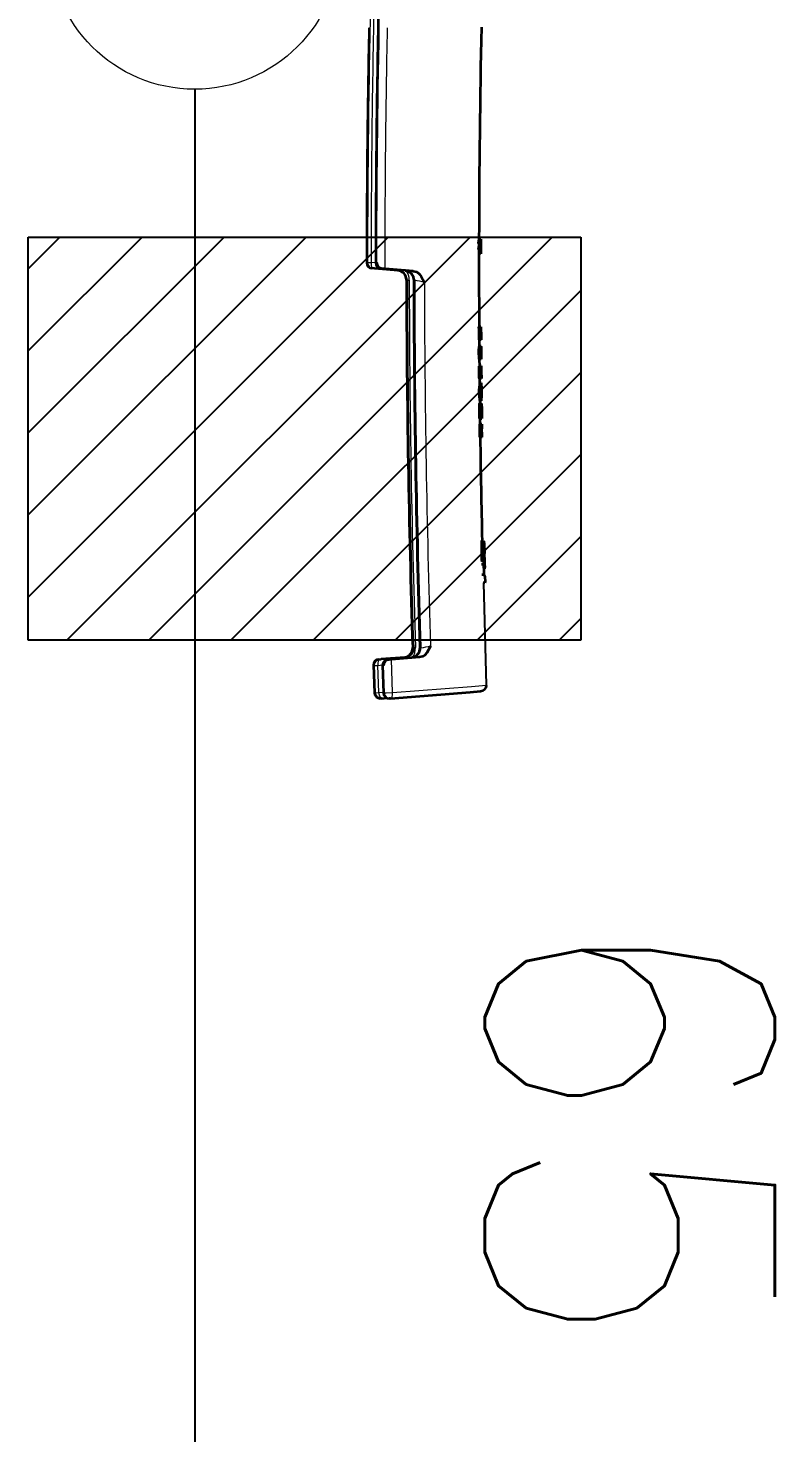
# Model space of a CAD drawing. Header units: inches. Extents: x 47316 to 59086, y 3141 to 11743.
# Drawn here: x 50968.06 to 50980.93, y 6357.86 to 6382.08 of the extents above; entities that cross this region are included whole.
import ezdxf

# ---------------------------------------------------------------- set-up
doc = ezdxf.new("R2010")
doc.units = ezdxf.units.IN
doc.header["$MEASUREMENT"] = 0
doc.styles.get("Standard").update_dxf_attribs({"font": ''})
doc.styles.get('Standard').set_extended_font_data('SimSun')
doc.linetypes.add('_VH_OTCON', pattern='A,0.0001,[7,VeSys.shx,S=0.1,R=0,X=0,Y=0],-0.4,[7,VeSys.shx,S=0.1,R=0,X=0,Y=0],-0.4,["X",Standard,S=1,R=0,X=-0.5,Y=-0.5],-0.0001,[7,VeSys.shx,S=0.1,R=0,X=0,Y=0],-0.4', length=1.2002)

msp = doc.modelspace()

# ---------------------------------------------------------------- linework, layer by layer
at = {"color": 0, "linetype": '_VH_OTCON', "ltscale": 5}
msp.add_line((50970.929, 6381.029), (50970.929, 6346.029), dxfattribs=at)
at = {"color": 0}
for p, q in [((50968.056, 6377.931), (50968.606, 6378.481)), ((50968.056, 6376.517), (50970.02, 6378.481)), ((50968.056, 6375.103), (50971.434, 6378.481)), ((50968.056, 6373.689), (50972.848, 6378.481)), ((50968.056, 6372.274), (50974.263, 6378.481)), ((50968.056, 6378.481), (50977.582, 6378.481)), ((50968.056, 6371.529), (50968.056, 6378.481)), ((50968.725, 6371.529), (50975.677, 6378.481)), ((50970.139, 6371.529), (50977.091, 6378.481)), ((50977.582, 6378.481), (50977.582, 6371.529)), ((50971.553, 6371.529), (50977.582, 6377.557)), ((50972.968, 6371.529), (50977.582, 6376.143)), ((50974.382, 6371.529), (50977.582, 6374.729)), ((50975.796, 6371.529), (50977.582, 6373.315)), ((50977.21, 6371.529), (50977.582, 6371.901)), ((50977.582, 6371.529), (50968.056, 6371.529))]:
    msp.add_line(p, q, dxfattribs=at)
at = {"color": 7, "lineweight": 35, "ltscale": 0.002498}
for p, q in [((50975.852, 6378.425), (50975.818, 6378.426)), ((50975.852, 6378.391), (50975.818, 6378.391)), ((50975.852, 6378.284), (50975.818, 6378.285)), ((50975.858, 6378.445), (50975.825, 6378.445)), ((50975.858, 6378.371), (50975.825, 6378.371)), ((50975.858, 6378.195), (50975.824, 6378.195)), ((50975.863, 6376.591), (50975.83, 6376.592)), ((50975.865, 6376.597), (50975.832, 6376.598)), ((50975.87, 6376.039), (50975.837, 6376.04)), ((50975.865, 6375.784), (50975.832, 6375.785)), ((50975.87, 6375.477), (50975.837, 6375.478)), ((50975.879, 6375.031), (50975.846, 6375.032)), ((50975.881, 6375.031), (50975.847, 6375.032)), ((50975.908, 6372.834), (50975.874, 6372.835)), ((50975.917, 6372.889), (50975.883, 6372.89)), ((50975.919, 6372.884), (50975.885, 6372.884))]:
    msp.add_line(p, q, dxfattribs=at)
at = {"color": 7, "lineweight": 35, "ltscale": 0.002499}
for p, q in [((50975.852, 6378.318), (50975.818, 6378.319)), ((50975.858, 6378.264), (50975.825, 6378.265)), ((50975.861, 6376.931), (50975.827, 6376.931)), ((50975.865, 6376.708), (50975.831, 6376.709)), ((50975.865, 6376.708), (50975.831, 6376.709)), ((50975.867, 6376.375), (50975.834, 6376.376)), ((50975.866, 6376.255), (50975.833, 6376.256)), ((50975.868, 6376.261), (50975.834, 6376.262)), ((50975.865, 6375.832), (50975.831, 6375.833)), ((50975.873, 6375.607), (50975.84, 6375.608)), ((50975.872, 6375.351), (50975.838, 6375.352)), ((50975.879, 6375.254), (50975.846, 6375.254)), ((50975.906, 6373.245), (50975.872, 6373.246)), ((50975.905, 6372.905), (50975.871, 6372.906)), ((50975.912, 6372.656), (50975.879, 6372.657)), ((50975.932, 6372.518), (50975.898, 6372.519))]:
    msp.add_line(p, q, dxfattribs=at)
at = {"color": 7, "lineweight": 35, "ltscale": 0.000103378}
for p, q in [((50975.86, 6378.445), (50975.858, 6378.445)), ((50975.859, 6378.195), (50975.858, 6378.195))]:
    msp.add_line(p, q, dxfattribs=at)
at = {"color": 7, "lineweight": 35, "ltscale": 0.001273}
for p, q in [((50975.86, 6378.398), (50975.861, 6378.381)), ((50975.861, 6378.24), (50975.86, 6378.257))]:
    msp.add_line(p, q, dxfattribs=at)
at = {"color": 7, "lineweight": 35, "ltscale": 0.001267}
for p, q in [((50975.86, 6378.364), (50975.861, 6378.347)), ((50975.861, 6378.274), (50975.86, 6378.291))]:
    msp.add_line(p, q, dxfattribs=at)
at = {"color": 7, "lineweight": 35, "ltscale": 0.01266}
msp.add_line((50975.861, 6378.445), (50975.861, 6378.274), dxfattribs=at)
at = {"color": 7, "lineweight": 13, "ltscale": 0.001048}
for p, q in [((50973.908, 6378.043), (50973.894, 6378.044)), ((50974.064, 6378.04), (50974.05, 6378.04)), ((50974.025, 6371.094), (50974.011, 6371.094)), ((50974.18, 6371.09), (50974.166, 6371.091)), ((50974.027, 6370.624), (50974.041, 6370.623)), ((50974.183, 6370.62), (50974.197, 6370.62))]:
    msp.add_line(p, q, dxfattribs=at)
at = {"color": 7, "lineweight": 35, "ltscale": 0.000262456}
msp.add_line((50973.894, 6378.044), (50973.894, 6378.04), dxfattribs=at)
at = {"color": 7, "lineweight": 13, "ltscale": 0.006073}
msp.add_line((50974.05, 6378.036), (50973.968, 6378.043), dxfattribs=at)
at = {"color": 7, "lineweight": 13, "ltscale": 0.001308}
for p, q in [((50974, 6377.943), (50973.983, 6377.943)), ((50974.16, 6377.939), (50974.142, 6377.94)), ((50974.579, 6377.74), (50974.597, 6377.74)), ((50974.704, 6377.737), (50974.722, 6377.737)), ((50974.686, 6371.403), (50974.704, 6371.403)), ((50974.828, 6371.4), (50974.811, 6371.4))]:
    msp.add_line(p, q, dxfattribs=at)
at = {"color": 7, "lineweight": 35, "ltscale": 0.003443}
msp.add_line((50974.029, 6377.939), (50973.983, 6377.943), dxfattribs=at)
at = {"color": 7, "lineweight": 13, "ltscale": 0.032467}
msp.add_line((50974.435, 6377.907), (50974, 6377.943), dxfattribs=at)
at = {"color": 7, "lineweight": 35, "ltscale": 0.030551}
msp.add_line((50974.438, 6377.905), (50974.029, 6377.939), dxfattribs=at)
at = {"color": 7, "lineweight": 35, "ltscale": 0.031085}
msp.add_line((50974.558, 6377.904), (50974.142, 6377.94), dxfattribs=at)
at = {"color": 7, "lineweight": 35, "ltscale": 0.003408}
msp.add_line((50974.16, 6377.939), (50974.205, 6377.935), dxfattribs=at)
at = {"color": 7, "lineweight": 35, "ltscale": 0.03663}
msp.add_line((50974.696, 6377.894), (50974.205, 6377.935), dxfattribs=at)
at = {"color": 7, "lineweight": 13, "ltscale": 0.000421368}
msp.add_line((50974.431, 6377.907), (50974.425, 6377.907), dxfattribs=at)
at = {"color": 7, "lineweight": 13, "ltscale": 0.000717926}
msp.add_line((50974.426, 6377.907), (50974.435, 6377.907), dxfattribs=at)
at = {"color": 7, "lineweight": 35, "ltscale": 0.000260537}
msp.add_line((50974.562, 6377.904), (50974.558, 6377.904), dxfattribs=at)
at = {"color": 7, "lineweight": 13, "ltscale": 0.000717545}
msp.add_line((50974.558, 6377.904), (50974.568, 6377.904), dxfattribs=at)
at = {"color": 7, "lineweight": 13, "ltscale": 0.009543}
msp.add_line((50974.568, 6377.904), (50974.696, 6377.894), dxfattribs=at)
at = {"color": 7, "lineweight": 35, "ltscale": 0.000119402}
msp.add_line((50975.861, 6376.931), (50975.862, 6376.931), dxfattribs=at)
at = {"color": 7, "lineweight": 35, "ltscale": 0.013135}
msp.add_line((50975.862, 6376.931), (50975.865, 6376.754), dxfattribs=at)
at = {"color": 7, "lineweight": 35, "ltscale": 0.010787}
msp.add_line((50975.864, 6376.785), (50975.863, 6376.93), dxfattribs=at)
at = {"color": 7, "lineweight": 35, "ltscale": 0.008583}
msp.add_line((50975.831, 6376.709), (50975.832, 6376.593), dxfattribs=at)
at = {"color": 7, "lineweight": 35, "ltscale": 0.003052}
for p, q in [((50975.863, 6376.591), (50975.864, 6376.55)), ((50975.867, 6376.214), (50975.866, 6376.255))]:
    msp.add_line(p, q, dxfattribs=at)
at = {"color": 7, "lineweight": 35, "ltscale": 0.002343}
msp.add_line((50975.865, 6376.754), (50975.864, 6376.785), dxfattribs=at)
at = {"color": 7, "lineweight": 35, "ltscale": 0.00577}
msp.add_line((50975.864, 6376.785), (50975.865, 6376.708), dxfattribs=at)
at = {"color": 7, "lineweight": 35, "ltscale": 0.000352466}
msp.add_line((50975.866, 6376.593), (50975.865, 6376.597), dxfattribs=at)
at = {"color": 7, "lineweight": 35, "ltscale": 0.003355}
msp.add_line((50975.866, 6376.593), (50975.866, 6376.547), dxfattribs=at)
at = {"color": 7, "lineweight": 35, "ltscale": 0.008857}
msp.add_line((50975.834, 6376.376), (50975.835, 6376.257), dxfattribs=at)
at = {"color": 7, "lineweight": 35, "ltscale": 0.004641}
msp.add_line((50975.866, 6376.485), (50975.866, 6376.547), dxfattribs=at)
at = {"color": 7, "lineweight": 35, "ltscale": 0.00404}
msp.add_line((50975.866, 6376.485), (50975.867, 6376.431), dxfattribs=at)
at = {"color": 7, "lineweight": 35, "ltscale": 0.004115}
msp.add_line((50975.867, 6376.431), (50975.867, 6376.376), dxfattribs=at)
at = {"color": 7, "lineweight": 35, "ltscale": 3.40215e-05}
for p, q in [((50975.867, 6376.417), (50975.867, 6376.416)), ((50975.87, 6376.08), (50975.87, 6376.08))]:
    msp.add_line(p, q, dxfattribs=at)
at = {"color": 7, "lineweight": 35, "ltscale": 7.32779e-05}
msp.add_line((50975.835, 6376.256), (50975.835, 6376.257), dxfattribs=at)
at = {"color": 7, "lineweight": 35, "ltscale": 0.000349835}
msp.add_line((50975.868, 6376.261), (50975.868, 6376.257), dxfattribs=at)
at = {"color": 7, "lineweight": 35, "ltscale": 0.003356}
msp.add_line((50975.868, 6376.256), (50975.869, 6376.211), dxfattribs=at)
at = {"color": 7, "lineweight": 35, "ltscale": 0.004642}
msp.add_line((50975.869, 6376.211), (50975.869, 6376.149), dxfattribs=at)
at = {"color": 7, "lineweight": 35, "ltscale": 0.004044}
msp.add_line((50975.87, 6376.095), (50975.869, 6376.149), dxfattribs=at)
at = {"color": 7, "lineweight": 35, "ltscale": 0.004109}
msp.add_line((50975.87, 6376.095), (50975.87, 6376.039), dxfattribs=at)
at = {"color": 7, "lineweight": 35, "ltscale": 0.003577}
for p, q in [((50975.832, 6375.785), (50975.831, 6375.833)), ((50975.865, 6375.784), (50975.865, 6375.832))]:
    msp.add_line(p, q, dxfattribs=at)
at = {"color": 7, "lineweight": 35, "ltscale": 0.009544}
msp.add_line((50975.837, 6376.04), (50975.838, 6375.912), dxfattribs=at)
at = {"color": 7, "lineweight": 35, "ltscale": 0.002187}
for p, q in [((50975.867, 6375.97), (50975.837, 6375.97)), ((50975.87, 6375.655), (50975.841, 6375.656))]:
    msp.add_line(p, q, dxfattribs=at)
at = {"color": 7, "lineweight": 35, "ltscale": 0.001629}
msp.add_line((50975.867, 6375.97), (50975.869, 6375.948), dxfattribs=at)
at = {"color": 7, "lineweight": 35, "ltscale": 0.003704}
msp.add_line((50975.872, 6375.911), (50975.872, 6375.861), dxfattribs=at)
at = {"color": 7, "lineweight": 35, "ltscale": 0.007869}
msp.add_line((50975.872, 6375.866), (50975.873, 6375.76), dxfattribs=at)
at = {"color": 7, "lineweight": 35, "ltscale": 0.007771}
msp.add_line((50975.84, 6375.711), (50975.841, 6375.606), dxfattribs=at)
at = {"color": 7, "lineweight": 35, "ltscale": 0.001512}
msp.add_line((50975.87, 6375.655), (50975.872, 6375.675), dxfattribs=at)
at = {"color": 7, "lineweight": 35, "ltscale": 0.003444}
msp.add_line((50975.873, 6375.756), (50975.874, 6375.71), dxfattribs=at)
at = {"color": 7, "lineweight": 35, "ltscale": 0.009356}
for p, q in [((50975.838, 6375.352), (50975.837, 6375.478)), ((50975.872, 6375.351), (50975.87, 6375.477))]:
    msp.add_line(p, q, dxfattribs=at)
at = {"color": 7, "lineweight": 35, "ltscale": 0.000472656}
msp.add_line((50975.844, 6375.352), (50975.838, 6375.352), dxfattribs=at)
at = {"color": 7, "lineweight": 35, "ltscale": 0.002188}
msp.add_line((50975.874, 6375.351), (50975.844, 6375.352), dxfattribs=at)
at = {"color": 7, "lineweight": 35, "ltscale": 0.00723}
msp.add_line((50975.844, 6375.352), (50975.846, 6375.254), dxfattribs=at)
at = {"color": 7, "lineweight": 35, "ltscale": 0.000472275}
msp.add_line((50975.878, 6375.351), (50975.872, 6375.351), dxfattribs=at)
at = {"color": 7, "lineweight": 35, "ltscale": 0.006054}
for p, q in [((50975.874, 6375.395), (50975.873, 6375.477)), ((50975.876, 6375.477), (50975.877, 6375.395))]:
    msp.add_line(p, q, dxfattribs=at)
at = {"color": 7, "lineweight": 35, "ltscale": 0.000282669}
msp.add_line((50975.876, 6375.477), (50975.873, 6375.477), dxfattribs=at)
at = {"color": 7, "lineweight": 35, "ltscale": 0.00028306}
msp.add_line((50975.874, 6375.395), (50975.877, 6375.395), dxfattribs=at)
at = {"color": 7, "lineweight": 35, "ltscale": 0.000186542}
msp.add_line((50975.874, 6375.351), (50975.876, 6375.351), dxfattribs=at)
at = {"color": 7, "lineweight": 35, "ltscale": 0.015365}
msp.add_line((50975.875, 6375.557), (50975.878, 6375.351), dxfattribs=at)
at = {"color": 7, "lineweight": 35, "ltscale": 0.000122848}
msp.add_line((50975.876, 6375.351), (50975.878, 6375.351), dxfattribs=at)
at = {"color": 7, "lineweight": 35, "ltscale": 0.005849}
msp.add_line((50975.879, 6375.254), (50975.88, 6375.175), dxfattribs=at)
at = {"color": 7, "lineweight": 35, "ltscale": 0.002422}
msp.add_line((50975.88, 6375.175), (50975.88, 6375.208), dxfattribs=at)
at = {"color": 7, "lineweight": 35, "ltscale": 0.013129}
msp.add_line((50975.881, 6375.031), (50975.88, 6375.208), dxfattribs=at)
at = {"color": 7, "lineweight": 35, "ltscale": 0.010712}
msp.add_line((50975.882, 6375.031), (50975.88, 6375.175), dxfattribs=at)
at = {"color": 7, "lineweight": 35, "ltscale": 0.000120165}
msp.add_line((50975.881, 6375.031), (50975.879, 6375.031), dxfattribs=at)
at = {"color": 7, "lineweight": 35, "ltscale": 9.0793e-05}
msp.add_line((50975.881, 6375.031), (50975.882, 6375.031), dxfattribs=at)
at = {"color": 7, "lineweight": 35, "ltscale": 0.010186}
msp.add_line((50975.918, 6373.188), (50975.921, 6373.052), dxfattribs=at)
at = {"color": 7, "lineweight": 35, "ltscale": 0.012321}
msp.add_line((50975.916, 6373.049), (50975.919, 6372.884), dxfattribs=at)
at = {"color": 7, "lineweight": 35, "ltscale": 0.002149}
msp.add_line((50975.921, 6373.052), (50975.921, 6373.023), dxfattribs=at)
at = {"color": 7, "lineweight": 35, "ltscale": 0.006904}
msp.add_line((50975.919, 6372.884), (50975.927, 6372.791), dxfattribs=at)
at = {"color": 7, "lineweight": 35, "ltscale": 0.000415289}
msp.add_line((50975.927, 6372.791), (50975.927, 6372.785), dxfattribs=at)
msp.add_line((50975.957, 6370.756), (50975.915, 6372.518))
at = {"color": 7, "lineweight": 35, "ltscale": 0.001529}
msp.add_line((50975.933, 6372.539), (50975.932, 6372.518), dxfattribs=at)
at = {"color": 7, "lineweight": 13, "ltscale": 0.031559}
msp.add_line((50974.117, 6371.198), (50974.54, 6371.23), dxfattribs=at)
at = {"color": 7, "lineweight": 35, "ltscale": 0.030359}
msp.add_line((50974.549, 6371.232), (50974.142, 6371.202), dxfattribs=at)
at = {"color": 7, "lineweight": 13, "ltscale": 0.030225}
msp.add_line((50974.259, 6371.195), (50974.664, 6371.227), dxfattribs=at)
at = {"color": 7, "lineweight": 35, "ltscale": 0.030237}
msp.add_line((50974.664, 6371.227), (50974.259, 6371.195), dxfattribs=at)
at = {"color": 7, "lineweight": 35, "ltscale": 0.036293}
msp.add_line((50974.804, 6371.236), (50974.318, 6371.198), dxfattribs=at)
at = {"color": 7, "lineweight": 13, "ltscale": 0.000565755}
msp.add_line((50974.539, 6371.231), (50974.531, 6371.23), dxfattribs=at)
at = {"color": 7, "lineweight": 13, "ltscale": 0.000695419}
msp.add_line((50974.531, 6371.23), (50974.54, 6371.23), dxfattribs=at)
at = {"color": 7, "lineweight": 13, "ltscale": 0.000695801}
msp.add_line((50974.673, 6371.227), (50974.664, 6371.227), dxfattribs=at)
at = {"color": 7, "lineweight": 13, "ltscale": 0.009777}
msp.add_line((50974.804, 6371.236), (50974.673, 6371.227), dxfattribs=at)
at = {"color": 7, "lineweight": 35, "ltscale": 0.00026241}
msp.add_line((50974.01, 6371.098), (50974.011, 6371.094), dxfattribs=at)
at = {"color": 7, "lineweight": 35, "ltscale": 0.03531}
msp.add_line((50974.01, 6371.098), (50974.027, 6370.624), dxfattribs=at)
at = {"color": 7, "lineweight": 13, "ltscale": 0.035049}
for p, q in [((50974.011, 6371.094), (50974.027, 6370.624)), ((50974.041, 6370.623), (50974.025, 6371.094)), ((50974.183, 6370.62), (50974.166, 6371.091)), ((50974.197, 6370.62), (50974.18, 6371.09))]:
    msp.add_line(p, q, dxfattribs=at)
at = {"color": 7, "lineweight": 13, "ltscale": 0.004487}
for p, q in [((50974.025, 6371.094), (50974.085, 6371.096)), ((50974.041, 6370.623), (50974.101, 6370.625))]:
    msp.add_line(p, q, dxfattribs=at)
at = {"color": 7, "lineweight": 13, "ltscale": 0.006085}
msp.add_line((50974.085, 6371.096), (50974.166, 6371.102), dxfattribs=at)
at = {"color": 7, "lineweight": 13, "ltscale": 0.035039}
msp.add_line((50974.101, 6370.625), (50974.085, 6371.096), dxfattribs=at)
at = {"color": 7, "lineweight": 35, "ltscale": 0.003135}
msp.add_line((50974.1, 6371.198), (50974.142, 6371.202), dxfattribs=at)
at = {"color": 7, "lineweight": 13, "ltscale": 0.001309}
msp.add_line((50974.117, 6371.198), (50974.1, 6371.198), dxfattribs=at)
at = {"color": 7, "lineweight": 35, "ltscale": 0.035049}
msp.add_line((50974.166, 6371.091), (50974.183, 6370.62), dxfattribs=at)
at = {"color": 7, "lineweight": 13, "ltscale": 0.00131}
msp.add_line((50974.277, 6371.194), (50974.259, 6371.195), dxfattribs=at)
at = {"color": 7, "lineweight": 35, "ltscale": 0.003098}
msp.add_line((50974.318, 6371.198), (50974.277, 6371.194), dxfattribs=at)
at = {"color": 7, "lineweight": 13, "ltscale": 0.042653}
msp.add_line((50974.338, 6370.625), (50974.318, 6371.198), dxfattribs=at)
at = {"color": 7, "lineweight": 35, "ltscale": 0.00012454}
msp.add_line((50975.957, 6370.756), (50975.955, 6370.756), dxfattribs=at)
at = {"color": 7, "lineweight": 13, "ltscale": 0.006035}
msp.add_line((50974.101, 6370.625), (50974.182, 6370.632), dxfattribs=at)
at = {"color": 7, "lineweight": 35, "ltscale": 0.001048}
for p, q in [((50974.139, 6370.526), (50974.125, 6370.526)), ((50974.295, 6370.523), (50974.281, 6370.523))]:
    msp.add_line(p, q, dxfattribs=at)
at = {"color": 7, "lineweight": 35, "ltscale": 0.000737128}
msp.add_line((50974.149, 6370.526), (50974.139, 6370.526), dxfattribs=at)
at = {"color": 7, "lineweight": 35, "ltscale": 0.006682}
msp.add_line((50974.149, 6370.526), (50974.239, 6370.533), dxfattribs=at)
at = {"color": 7, "lineweight": 13, "ltscale": 0.002304}
msp.add_line((50974.197, 6370.62), (50974.228, 6370.621), dxfattribs=at)
at = {"color": 7, "lineweight": 13, "ltscale": 0.008221}
msp.add_line((50974.228, 6370.621), (50974.338, 6370.625), dxfattribs=at)
at = {"color": 7, "lineweight": 35, "ltscale": 0.000723718}
msp.add_line((50974.305, 6370.523), (50974.295, 6370.523), dxfattribs=at)
at = {"color": 7, "lineweight": 35, "ltscale": 3.68192e-05}
msp.add_line((50974.305, 6370.523), (50974.305, 6370.523), dxfattribs=at)
at = {"color": 7, "lineweight": 13}
for points in [[(50973.968, 6378.043), (50973.972, 6377.986), (50973.979, 6377.963), (50973.989, 6377.948), (50974, 6377.943)], [(50974.597, 6377.74), (50974.576, 6377.818), (50974.544, 6377.859), (50974.502, 6377.888), (50974.435, 6377.907)], [(50974.704, 6377.737), (50974.682, 6377.822), (50974.637, 6377.874), (50974.562, 6377.904)], [(50974.664, 6371.227), (50974.716, 6371.241), (50974.761, 6371.272), (50974.791, 6371.312), (50974.811, 6371.4)], [(50974.338, 6370.625), (50975.697, 6370.733), (50975.953, 6370.755), (50975.956, 6370.756), (50975.957, 6370.756)]]:
    msp.add_lwpolyline(points, dxfattribs=at)
at = {"color": 7, "lineweight": 35}
for points in [[(50974.562, 6377.904), (50974.637, 6377.874), (50974.689, 6377.809), (50974.704, 6377.737)], [(50974.696, 6377.894), (50974.757, 6377.88), (50974.805, 6377.841), (50974.834, 6377.8), (50974.888, 6377.7)], [(50975.834, 6376.376), (50975.833, 6376.376), (50975.833, 6376.377), (50975.826, 6376.518), (50975.83, 6376.592)], [(50975.867, 6376.375), (50975.867, 6376.376), (50975.865, 6376.385), (50975.861, 6376.562), (50975.863, 6376.591)], [(50975.837, 6376.04), (50975.836, 6376.04), (50975.836, 6376.041), (50975.834, 6376.059), (50975.829, 6376.218), (50975.833, 6376.256)], [(50975.866, 6376.255), (50975.862, 6376.185), (50975.867, 6376.057), (50975.87, 6376.04), (50975.87, 6376.039)], [(50975.837, 6375.478), (50975.839, 6375.603), (50975.839, 6375.608), (50975.84, 6375.608)], [(50975.873, 6375.607), (50975.873, 6375.607), (50975.873, 6375.605), (50975.871, 6375.586), (50975.87, 6375.477)], [(50975.875, 6375.557), (50975.874, 6375.603), (50975.874, 6375.607), (50975.873, 6375.607)], [(50975.874, 6375.562), (50975.874, 6375.561), (50975.873, 6375.554), (50975.873, 6375.477)], [(50975.876, 6375.477), (50975.875, 6375.558), (50975.874, 6375.561), (50975.874, 6375.562)], [(50975.906, 6373.245), (50975.912, 6373.232), (50975.918, 6373.189)], [(50975.928, 6372.76), (50975.924, 6372.807), (50975.919, 6372.822), (50975.912, 6372.832), (50975.908, 6372.834)], [(50975.912, 6372.656), (50975.917, 6372.653), (50975.925, 6372.641), (50975.93, 6372.621), (50975.933, 6372.539)], [(50974.54, 6371.23), (50974.608, 6371.248), (50974.661, 6371.288), (50974.695, 6371.345), (50974.704, 6371.403)], [(50974.811, 6371.4), (50974.791, 6371.314), (50974.735, 6371.251), (50974.664, 6371.227)], [(50974.994, 6371.425), (50974.93, 6371.314), (50974.893, 6371.272), (50974.852, 6371.247), (50974.804, 6371.236)], [(50974.305, 6370.523), (50975.677, 6370.634), (50975.857, 6370.65), (50975.896, 6370.66), (50975.929, 6370.683), (50975.95, 6370.716), (50975.957, 6370.756)]]:
    msp.add_lwpolyline(points, dxfattribs=at)
at = {"color": 0, "linetype": 'Continuous', "lineweight": 15}
msp.add_circle((50970.929, 6383.529), 2.5, dxfattribs=at)
at = {"color": 7, "lineweight": 13}
for centre, radius, start, end in [((51176.997, 6377.989), 203.089, 178.69804, 179.98472), ((51177.028, 6377.989), 203.059, 178.69811, 179.98463), ((51177.414, 6377.983), 203.364, 178.69885, 179.9838), ((51177.461, 6377.984), 203.567, 178.84485, 179.98311), ((51177.625, 6377.98), 203.562, 178.84483, 179.98312), ((51177.638, 6377.979), 203.433, 178.84261, 180.01237), ((50974.439, 6377.947), 0.0399, 228.4839, 263.9762), ((50974.355, 6377.74), 0.271, 0.0034, 36.9831), ((50972.988, 6369.604), 8.316, 76.7883, 77.9659), ((50974.545, 6371.188), 0.0423, 96.845, 140.5428), ((50974.46, 6371.395), 0.274, 322.4593, 1.7122), ((50973.529, 6380.584), 9.275, 278.0538, 279.0909)]:
    msp.add_arc(centre, radius, start, end, dxfattribs=at)
at = {"color": 7, "lineweight": 35}
for centre, radius, start, end in [((51177.39, 6377.983), 203.341, 178.6988, 179.98388), ((51177.461, 6377.984), 203.567, 178.84485, 179.9841), ((51177.552, 6377.981), 201.724, 178.83055, 179.86822), ((50975.697, 6378.342), 0.131, 12.9526, 22.1847), ((50975.696, 6378.235), 0.132, 12.9209, 22.1149), ((50975.73, 6378.376), 0.132, 12.8831, 22.08), ((50975.731, 6378.341), 0.131, 12.953, 22.1843), ((50975.731, 6378.269), 0.131, 12.9726, 22.2019), ((50975.73, 6378.234), 0.132, 12.9213, 22.1145), ((50973.99, 6378.039), 0.0962, 179.4519, 265.5965), ((50974.15, 6378.04), 0.101, 179.983, 265.2017), ((50974.169, 6378.044), 0.106, 182.4645, 264.7753), ((51177.552, 6377.981), 201.724, 179.93925, 180.29825), ((50974.411, 6377.74), 0.168, 0.0828, 83.3032), ((51177.478, 6377.983), 202.899, 180.06863, 181.85843), ((51177.603, 6377.98), 202.899, 180.06863, 181.85844), ((50959.41, 6376.522), 16.423, 0.6512, 1.428), ((50959.444, 6376.521), 16.422, 0.6512, 1.428), ((50979.889, 6376.529), 4.024, 179.0946, 181.6023), ((50976.547, 6376.497), 0.686, 175.5272, 186.7732), ((50976.55, 6376.162), 0.686, 175.6265, 186.8722), ((50979.862, 6376.199), 3.994, 179.1767, 181.704), ((50975.426, 6375.908), 0.412, 349.5451, 0.5779), ((50975.459, 6375.907), 0.412, 349.5524, 0.5797), ((50975.517, 6375.858), 0.355, 351.8415, 0.5986), ((50975.455, 6375.907), 0.416, 0.5934, 5.6902), ((50975.471, 6375.706), 0.369, 0.7093, 12.3275), ((50975.505, 6375.705), 0.369, 0.7073, 12.3196), ((50975.555, 6375.752), 0.319, 0.6658, 9.89), ((50975.513, 6375.706), 0.361, 355.1676, 0.6524), ((50959.51, 6375.117), 16.336, 359.7007, 0.481), ((50959.544, 6375.117), 16.335, 359.7007, 0.481), ((51177.554, 6377.981), 201.727, 180.83775, 181.34513), ((50981.936, 6373.061), 6.066, 178.2522, 181.4635), ((50981.984, 6373.06), 6.081, 178.2536, 181.457), ((50975.722, 6373.054), 0.199, 359.431, 14.8955), ((50984.604, 6373.101), 8.69, 179.9759, 181.4014), ((50975.606, 6372.986), 0.317, 354.6563, 11.4201), ((50975.846, 6372.876), 0.0396, 20.1931, 49.9924), ((50975.88, 6372.875), 0.0396, 20.1907, 49.994), ((50974.518, 6371.398), 0.168, 276.4625, 1.8238), ((50974.107, 6371.102), 0.0964, 94.0459, 182.5437), ((50974.267, 6371.094), 0.101, 112.0335, 181.9392), ((50974.286, 6371.089), 0.105, 94.8418, 179.3787), ((50974.267, 6371.094), 0.101, 94.5283, 112.0309), ((50974.128, 6370.627), 0.101, 182.0718, 268.6992), ((50974.283, 6370.624), 0.101, 182.0718, 268.6992)]:
    msp.add_arc(centre, radius, start, end, dxfattribs=at)
for centre, major_axis, start_param, end_param in [((51177.314, 6377.987), (4.576, 201.567), 1.591304, 1.591476), ((51177.314, 6377.987), (4.576, 201.567), 1.591834, 1.592004), ((51177.311, 6377.987), (4.576, 201.557), 1.592105, 1.592449), ((51177.311, 6377.987), (4.576, 201.557), 1.591208, 1.591305), ((51177.311, 6377.987), (4.576, 201.557), 1.591576, 1.591835), ((51177.389, 6377.986), (4.577, 201.609), 1.591304, 1.591476), ((51177.348, 6377.986), (-4.576, -201.567), 4.733427, 4.733597), ((51177.439, 6377.986), (4.578, 201.652), 1.591208, 1.591404), ((51177.348, 6377.986), (4.576, 201.561), 1.591576, 1.591934), ((51177.344, 6377.986), (-4.576, -201.557), 4.733697, 4.734041), ((51177.343, 6377.986), (4.576, 201.555), 1.59214, 1.592449), ((51177.343, 6377.986), (4.576, 201.555), 1.591209, 1.591439), ((51177.343, 6377.986), (4.576, 201.555), 1.59161, 1.591969), ((51177.34, 6377.986), (-4.576, -201.55), 4.732802, 4.733117), ((51177.37, 6377.986), (4.577, 201.58), 1.591695, 1.592053), ((51177.34, 6377.986), (-4.576, -201.55), 4.733817, 4.734042), ((51177.336, 6377.986), (4.576, 201.548), 1.618433, 1.61924), ((51177.351, 6377.986), (-4.577, -201.58), 4.760627, 4.761512)]:
    msp.add_ellipse(centre, major_axis=major_axis, ratio=0.999391, start_param=start_param, end_param=end_param, dxfattribs=at)
at = {"color": 7, "lineweight": 13}
for centre, major_axis, ratio, start_param, end_param in [((50974.009, 6378.043), (-0.101, 0), 0.000782, 0.034898, 1.158054), ((50974.009, 6378.043), (0.002, 0.101), 0.999391, 1.593215, 3.080506), ((50974.15, 6378.04), (0.002, 0.101), 0.999391, 1.593215, 3.080506), ((50974.411, 6377.74), (-0.004, -0.168), 0.999391, 1.594709, 3.080506), ((50974.554, 6377.737), (-0.004, -0.168), 0.999391, 1.594709, 3.080506), ((51177.232, 6377.989), (-4.603, -202.724), 0.999391, 4.736302, 4.767559), ((50974.698, 6377.74), (0.101, 0), 0.000834, 3.176489, 3.926996), ((51177.249, 6377.988), (4.603, 202.724), 0.999391, 1.594709, 1.625966), ((51177.252, 6377.988), (4.602, 202.697), 0.999391, 1.594709, 1.625966), ((51177.356, 6377.986), (4.603, 202.724), 0.999391, 1.594709, 1.625966), ((51177.374, 6377.985), (-4.603, -202.724), 0.999391, 4.736302, 4.767559), ((51177.377, 6377.985), (-4.599, -202.56), 0.999391, 4.736486, 4.767462), ((50974.518, 6371.397), (-0.004, -0.168), 0.999391, 0.099928, 1.625966), ((50974.66, 6371.394), (0.004, 0.168), 0.999391, 3.24152, 4.767559), ((50974.804, 6371.406), (0.101, 0.003), 0.001924, 3.176446, 3.926953), ((50974.125, 6371.097), (0.002, 0.101), 0.999391, 0.099928, 1.627376), ((50974.125, 6371.097), (0.008, -0.101), 0.400933, 3.145393, 4.697433), ((50974.267, 6371.094), (0.002, 0.101), 0.999391, 0.099928, 1.627376), ((50974.128, 6370.627), (-0.002, -0.101), 0.999391, 4.771285, 6.283183), ((50974.142, 6370.627), (-0.002, -0.101), 0.999391, 4.771285, 6.283183), ((50974.142, 6370.627), (0.008, -0.101), 0.400968, 4.698434, 6.286986), ((50974.283, 6370.624), (-0.002, -0.101), 0.999391, 4.771285, 6.283183), ((50974.297, 6370.623), (-0.002, -0.101), 0.999391, 4.771285, 6.283183), ((50974.297, 6370.623), (0.008, -0.1), 0.403539, 6.27938, 7.834925)]:
    msp.add_ellipse(centre, major_axis=major_axis, ratio=ratio, start_param=start_param, end_param=end_param, dxfattribs=at)

# ---------------------------------------------------------------- texts
at = {"color": 7, "linetype": '_VH_OTCON', "lineweight": 18, "ltscale": 5, "insert": (50980.929, 6366.957), "char_height": 5, "width": 8.57143, "attachment_point": 1, "rotation": 270}
msp.add_mtext('\\Fromans.shx;\\W0.9000000000;\\T1.0000000000;\\o\\l65', dxfattribs=at)

doc.saveas('drawing.dxf')
